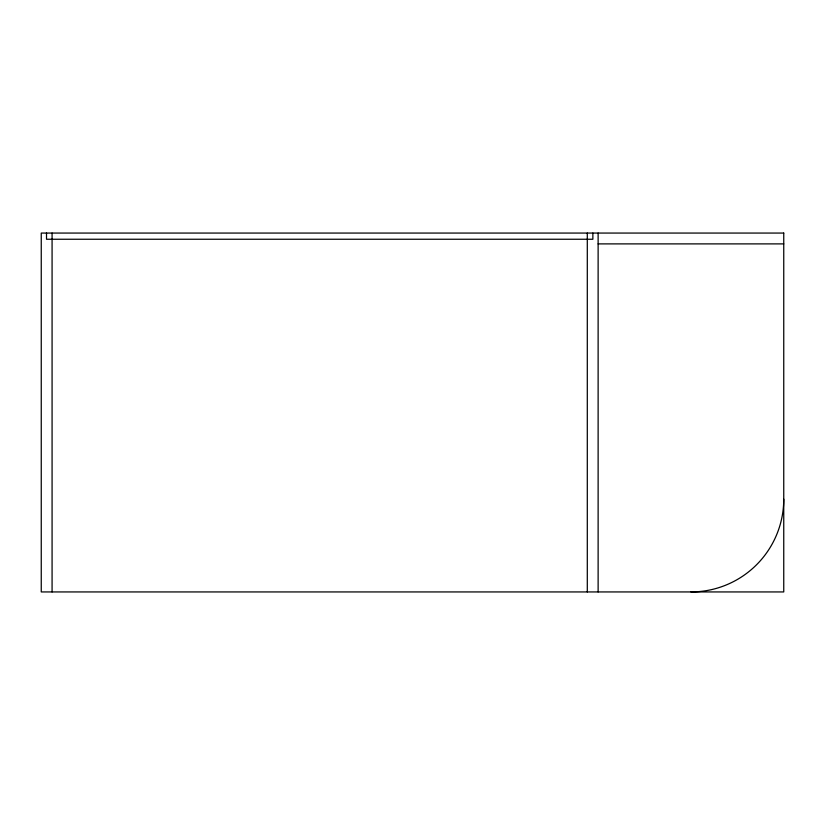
<?xml version="1.0" encoding="UTF-8"?>
<svg xmlns="http://www.w3.org/2000/svg" width="825" height="825" viewBox="0 0 825 825"><rect width="100%" height="100%" fill="white"/><g stroke="black" fill="none" stroke-linecap="round" stroke-linejoin="round"><path stroke-width="1.24" d="M598.125 243.891L783.75 243.891M598.125 233.062L598.125 591.938M592.866 233.062L592.866 239.25L46.509 239.25L46.509 233.062M587.297 233.062L587.297 591.938M52.078 233.062L52.078 591.938M783.75 499.125A92.812 92.812 0 0 1 690.938 591.938M783.75 233.062L41.25 233.062L41.25 591.938L783.75 591.938L783.75 233.062"/></g></svg>
